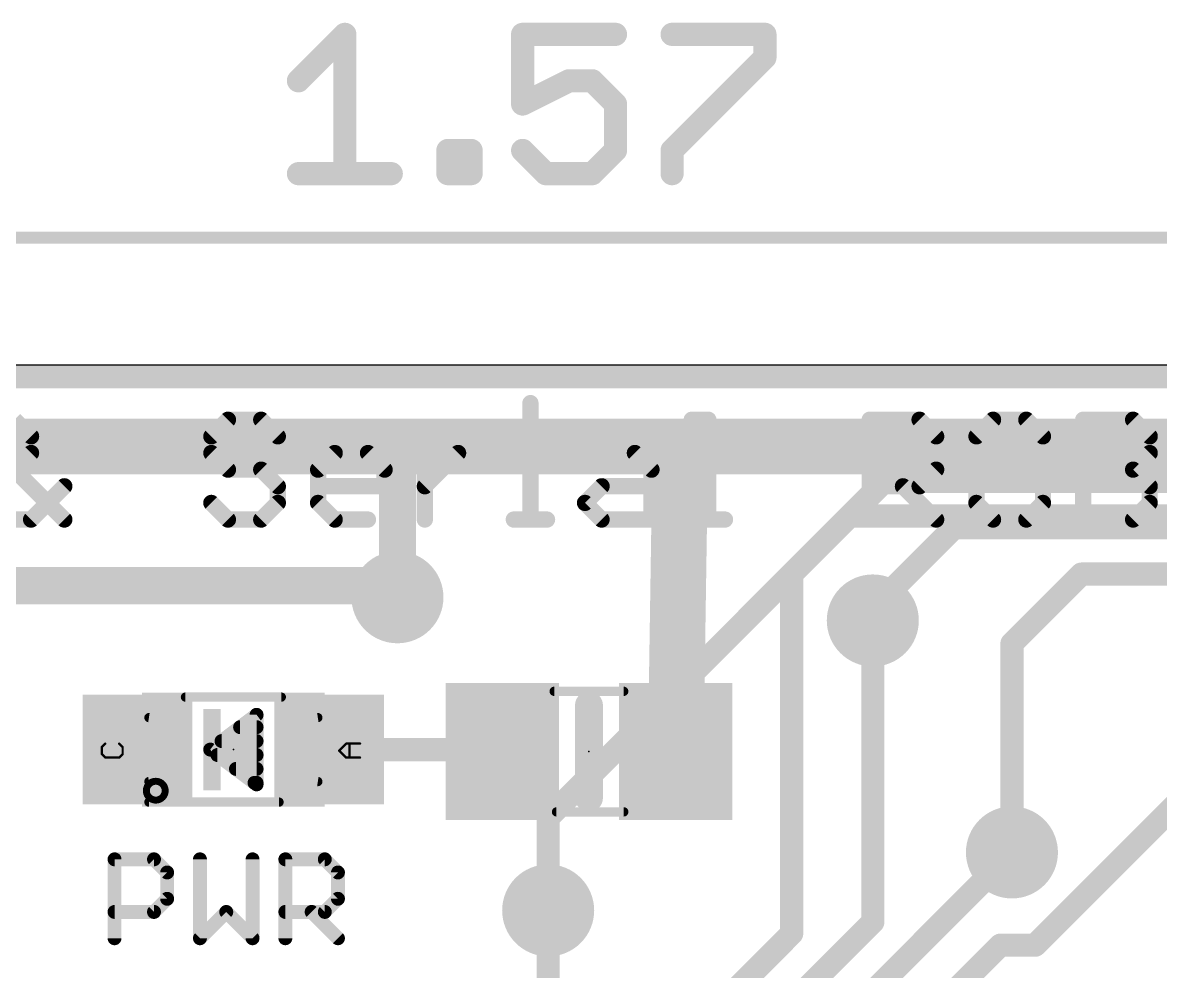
# Model space of a CAD drawing. Extents: x -14.2 to 67.7, y -5.3 to 32.7.
# Drawn here: x 14.56 to 27.02, y 22.32 to 32.71 of the extents above; entities that cross this region are included whole.
import ezdxf

# ---------------------------------------------------------------- set-up
doc = ezdxf.new("R2010")
doc.units = 0
for name, color, linetype in [('1', 12, 'CONTINUOUS'), ('16', 132, 'CONTINUOUS'), ('18', 110, 'CONTINUOUS'), ('20', 53, 'CONTINUOUS'), ('21', 53, 'CONTINUOUS'), ('23', 53, 'CONTINUOUS'), ('47', 253, 'CONTINUOUS'), ('51', 253, 'CONTINUOUS')]:
    doc.layers.add(name, color=color, linetype=linetype)

# ---------------------------------------------------------------- blocks, each defined once
blk = doc.blocks.new('RECT')
blk.add_solid([(-0.5, -0.5), (0.5, -0.5), (-0.5, 0.5), (0.5, 0.5)])
blk = doc.blocks.new('ROUNDV')
at = {"const_width": 0.5}
blk.add_lwpolyline([(0, -0.25, 1), (0, 0.25, 1), (0, -0.25)], format="xyb", dxfattribs=at)

msp = doc.modelspace()

# ---------------------------------------------------------------- linework, layer by layer
at = {"layer": '1'}
for points, const_width in [([(-0.127, 28.829), (53.721, 28.829)], 0.254), ([(18.669, 28.067), (13.843, 28.067)], 0.6096), ([(18.669, 28.067), (21.717, 28.067)], 0.6096), ([(21.717, 28.067), (50.165, 28.067)], 0.6096), ([(21.717, 28.067), (21.767, 28.017)], 0.6096), ([(21.767, 28.017), (21.717, 24.726)], 0.6096), ([(18.669, 26.416), (18.669, 28.067)], 0.4064), ([(22.987, 26.67), (23.622, 27.305)], 0.254), ([(23.622, 27.305), (30.607, 27.305)], 0.254), ([(22.987, 22.733), (22.987, 26.67)], 0.254), ([(23.876, 22.86), (23.876, 26.162)], 0.254), ([(25.654, 22.606), (28.448, 25.4)], 0.254), ([(17.922, 24.748), (19.745, 24.748)], 0.254), ([(19.745, 24.748), (19.817, 24.726)], 0.254), ([(23.4, 21.622), (25.4, 23.622)], 0.254), ([(20.32, 21.416), (20.32, 22.987)], 0.254), ([(22.6, 21.584), (23.876, 22.86)], 0.254), ([(21.336, 21.082), (22.987, 22.733)], 0.254), ([(24.2, 21.533), (25.273, 22.606)], 0.254), ([(25.273, 22.606), (25.654, 22.606)], 0.254)]:
    msp.add_lwpolyline(points, dxfattribs=dict(at, const_width=const_width))
for points, const_width in [([(18.669, 28.2194, 1), (18.669, 27.9146)], 0.3048), ([(18.669, 27.9146, 1), (18.669, 28.2194)], 0.3048), ([(21.8248, 28.1748, 1), (21.6092, 27.9592)], 0.3048), ([(21.717, 28.2194, 1), (21.717, 27.9146)], 0.3048), ([(21.9194, 28.0147, 1), (21.6146, 28.0193)], 0.3048), ([(21.717, 27.9146, 1), (21.717, 28.2194)], 0.3048), ([(18.7706, 28.067, 1), (18.5674, 28.067)], 0.2032), ([(21.6592, 27.9092, 1), (21.8748, 28.1248)], 0.3048), ([(23.622, 27.3685, 1), (23.622, 27.2415)], 0.127), ([(23.6669, 27.2601, 1), (23.5771, 27.3499)], 0.127), ([(23.0505, 26.67, 1), (22.9235, 26.67)], 0.127), ([(22.9421, 26.7149, 1), (23.0319, 26.6251)], 0.127), ([(18.5674, 26.416, 1), (18.7706, 26.416)], 0.2032), ([(23.9395, 26.162, 1), (23.8125, 26.162)], 0.127), ([(17.922, 24.8115, 1), (17.922, 24.6845)], 0.127), ([(19.7636, 24.8087, 1), (19.7264, 24.6873)], 0.127), ([(19.745, 24.6845, 1), (19.745, 24.8115)], 0.127), ([(19.7984, 24.6653, 1), (19.8356, 24.7867)], 0.127), ([(21.5646, 24.7283, 1), (21.8694, 24.7237)], 0.3048), ([(25.4449, 23.5771, 1), (25.3551, 23.6669)], 0.127), ([(20.3835, 22.987, 1), (20.2565, 22.987)], 0.127), ([(23.9209, 22.8151, 1), (23.8311, 22.9049)], 0.127), ([(23.0319, 22.6881, 1), (22.9421, 22.7779)], 0.127), ([(23.8125, 22.86, 1), (23.9395, 22.86)], 0.127), ([(22.9235, 22.733, 1), (23.0505, 22.733)], 0.127), ([(25.273, 22.6695, 1), (25.273, 22.5425)], 0.127), ([(25.3179, 22.5611, 1), (25.2281, 22.6509)], 0.127), ([(25.6091, 22.6509, 1), (25.6989, 22.5611)], 0.127), ([(25.654, 22.5425, 1), (25.654, 22.6695)], 0.127)]:
    msp.add_lwpolyline(points, format="xyb", dxfattribs=dict(at, const_width=const_width))
at = {"layer": '16'}
for points, const_width in [([(-0.254, 28.829), (53.594, 28.829)], 0.254), ([(20.32, 24.003), (24.003, 27.686)], 0.254), ([(24.003, 27.686), (47.879, 27.686)], 0.254), ([(23.876, 26.289), (24.765, 27.178)], 0.254), ([(24.765, 27.178), (43.18, 27.178)], 0.254), ([(25.4, 25.908), (26.162, 26.67)], 0.254), ([(26.162, 26.67), (36.957, 26.67)], 0.254), ([(10.033, 26.543), (18.542, 26.543)], 0.4064), ([(18.542, 26.543), (18.669, 26.416)], 0.4064), ([(23.876, 26.162), (23.876, 26.289)], 0.254), ([(25.4, 23.622), (25.4, 25.908)], 0.254), ([(20.32, 22.987), (20.32, 24.003)], 0.254)]:
    msp.add_lwpolyline(points, dxfattribs=dict(at, const_width=const_width))
for points, const_width in [([(24.003, 27.7495, 1), (24.003, 27.6225)], 0.127), ([(24.0479, 27.6411, 1), (23.9581, 27.7309)], 0.127), ([(24.765, 27.2415, 1), (24.765, 27.1145)], 0.127), ([(24.8099, 27.1331, 1), (24.7201, 27.2229)], 0.127), ([(26.162, 26.7335, 1), (26.162, 26.6065)], 0.127), ([(26.2069, 26.6251, 1), (26.1171, 26.7149)], 0.127), ([(18.6138, 26.6148, 1), (18.4702, 26.4712)], 0.2032), ([(18.542, 26.4414, 1), (18.542, 26.6446)], 0.2032), ([(18.5972, 26.3442, 1), (18.7408, 26.4878)], 0.2032), ([(23.9395, 26.289, 1), (23.8125, 26.289)], 0.127), ([(23.8311, 26.3339, 1), (23.9209, 26.2441)], 0.127), ([(23.8125, 26.162, 1), (23.9395, 26.162)], 0.127), ([(25.4635, 25.908, 1), (25.3365, 25.908)], 0.127), ([(25.3551, 25.9529, 1), (25.4449, 25.8631)], 0.127), ([(20.3835, 24.003, 1), (20.2565, 24.003)], 0.127), ([(20.2751, 24.0479, 1), (20.3649, 23.9581)], 0.127), ([(25.3365, 23.622, 1), (25.4635, 23.622)], 0.127), ([(20.2565, 22.987, 1), (20.3835, 22.987)], 0.127)]:
    msp.add_lwpolyline(points, format="xyb", dxfattribs=dict(at, const_width=const_width))
at = {"layer": '20'}
msp.add_line((53.848, 28.956), (0, 28.956), dxfattribs=at)
at = {"layer": '21'}
for points, const_width in [([(20.1702, 28.5422, 1), (20.0813, 28.5422)], 0.0889), ([(16.8125, 28.4045, 1), (16.8125, 28.3156)], 0.0889), ([(16.8439, 28.3286, 1), (16.781, 28.3915)], 0.0889), ([(17.2083, 28.3915, 1), (17.1454, 28.3286)], 0.0889), ([(17.1768, 28.3156, 1), (17.1768, 28.4045)], 0.0889), ([(21.8926, 28.4045, 1), (21.8926, 28.3156)], 0.0889), ([(22.1192, 28.36, 1), (22.0303, 28.36)], 0.0889), ([(22.0748, 28.3156, 1), (22.0748, 28.4045)], 0.0889), ([(23.886, 28.36, 1), (23.7971, 28.36)], 0.0889), ([(23.8416, 28.4045, 1), (23.8416, 28.3156)], 0.0889), ([(24.4196, 28.3915, 1), (24.3567, 28.3286)], 0.0889), ([(24.3881, 28.3156, 1), (24.3881, 28.4045)], 0.0889), ([(25.1931, 28.4045, 1), (25.1931, 28.3156)], 0.0889), ([(25.2246, 28.3286, 1), (25.1617, 28.3915)], 0.0889), ([(25.589, 28.3915, 1), (25.5261, 28.3286)], 0.0889), ([(25.5575, 28.3156, 1), (25.5575, 28.4045)], 0.0889), ([(26.2248, 28.36, 1), (26.1359, 28.36)], 0.0889), ([(26.1804, 28.4045, 1), (26.1804, 28.3156)], 0.0889), ([(26.7583, 28.3915, 1), (26.6955, 28.3286)], 0.0889), ([(26.7269, 28.3156, 1), (26.7269, 28.4045)], 0.0889), ([(20.0813, 28.36, 1), (20.1702, 28.36)], 0.0889), ([(14.7003, 28.1778, 1), (14.6114, 28.1778)], 0.0889), ([(14.6244, 28.1464, 1), (14.6873, 28.2093)], 0.0889), ([(16.6747, 28.1778, 1), (16.5858, 28.1778)], 0.0889), ([(16.5989, 28.2093, 1), (16.6617, 28.1464)], 0.0889), ([(17.3276, 28.1464, 1), (17.3905, 28.2093)], 0.0889), ([(24.6148, 28.1778, 1), (24.5259, 28.1778)], 0.0889), ([(24.5389, 28.1464, 1), (24.6017, 28.2093)], 0.0889), ([(24.9795, 28.2093, 1), (25.0424, 28.1464)], 0.0889), ([(25.0554, 28.1778, 1), (24.9665, 28.1778)], 0.0889), ([(25.7083, 28.1464, 1), (25.7711, 28.2093)], 0.0889), ([(26.9536, 28.1778, 1), (26.8647, 28.1778)], 0.0889), ([(26.8777, 28.1464, 1), (26.9405, 28.2093)], 0.0889), ([(14.6114, 27.9957, 1), (14.7003, 27.9957)], 0.0889), ([(14.6873, 27.9642, 1), (14.6244, 28.0271)], 0.0889), ([(16.5858, 27.9957, 1), (16.6747, 27.9957)], 0.0889), ([(16.6617, 28.0271, 1), (16.5989, 27.9642)], 0.0889), ([(17.9819, 28.0401, 1), (17.9819, 27.9512)], 0.0889), ([(18.0133, 27.9642, 1), (17.9504, 28.0271)], 0.0889), ([(18.3777, 28.0271, 1), (18.3148, 27.9642)], 0.0889), ([(18.3462, 27.9512, 1), (18.3462, 28.0401)], 0.0889), ([(19.0135, 27.9957, 1), (18.9246, 27.9957)], 0.0889), ([(19.3335, 28.0401, 1), (19.3335, 27.9512)], 0.0889), ([(19.3649, 27.9642, 1), (19.302, 28.0271)], 0.0889), ([(19.5156, 27.9512, 1), (19.5156, 28.0401)], 0.0889), ([(19.9436, 28.0401, 1), (19.9436, 27.9512)], 0.0889), ([(20.1702, 27.9957, 1), (20.0813, 27.9957)], 0.0889), ([(20.1258, 27.9512, 1), (20.1258, 28.0401)], 0.0889), ([(20.9054, 28.0401, 1), (20.9054, 27.9512)], 0.0889), ([(21.3012, 28.0271, 1), (21.2383, 27.9642)], 0.0889), ([(21.2697, 27.9512, 1), (21.2697, 28.0401)], 0.0889), ([(26.8647, 27.9957, 1), (26.9536, 27.9957)], 0.0889), ([(26.9405, 27.9642, 1), (26.8777, 28.0271)], 0.0889), ([(16.8125, 27.8579, 1), (16.8125, 27.769)], 0.0889), ([(16.781, 27.782, 1), (16.8439, 27.8449)], 0.0889), ([(17.2083, 27.8449, 1), (17.1454, 27.782)], 0.0889), ([(17.1768, 27.769, 1), (17.1768, 27.8579)], 0.0889), ([(17.8441, 27.8135, 1), (17.7552, 27.8135)], 0.0889), ([(17.7682, 27.8449, 1), (17.8311, 27.782)], 0.0889), ([(18.5729, 27.8135, 1), (18.484, 27.8135)], 0.0889), ([(18.497, 27.782, 1), (18.5599, 27.8449)], 0.0889), ([(21.4964, 27.8135, 1), (21.4075, 27.8135)], 0.0889), ([(21.4205, 27.782, 1), (21.4834, 27.8449)], 0.0889), ([(24.5259, 27.8135, 1), (24.6148, 27.8135)], 0.0889), ([(24.6017, 27.782, 1), (24.5389, 27.8449)], 0.0889), ([(25.3753, 27.8579, 1), (25.3753, 27.769)], 0.0889), ([(25.7842, 27.8135, 1), (25.6953, 27.8135)], 0.0889), ([(25.7397, 27.769, 1), (25.7397, 27.8579)], 0.0889), ([(26.1804, 27.8579, 1), (26.1804, 27.769)], 0.0889), ([(26.7583, 27.8449, 1), (26.6955, 27.782)], 0.0889), ([(26.6955, 27.8449, 1), (26.7583, 27.782)], 0.0889), ([(26.7269, 27.769, 1), (26.7269, 27.8579)], 0.0889), ([(15.0517, 27.5998, 1), (14.9888, 27.6627)], 0.0889), ([(17.4035, 27.6313, 1), (17.3146, 27.6313)], 0.0889), ([(17.3276, 27.5998, 1), (17.3905, 27.6627)], 0.0889), ([(17.7997, 27.6757, 1), (17.7997, 27.5868)], 0.0889), ([(18.484, 27.6313, 1), (18.5729, 27.6313)], 0.0889), ([(18.5284, 27.5868, 1), (18.5284, 27.6757)], 0.0889), ([(18.9376, 27.6627, 1), (19.0005, 27.5998)], 0.0889), ([(20.9054, 27.6757, 1), (20.9054, 27.5868)], 0.0889), ([(20.9368, 27.5998, 1), (20.8739, 27.6627)], 0.0889), ([(21.4519, 27.5868, 1), (21.4519, 27.6757)], 0.0889), ([(23.8416, 27.6757, 1), (23.8416, 27.5868)], 0.0889), ([(24.2374, 27.6627, 1), (24.1745, 27.5998)], 0.0889), ([(24.3567, 27.6627, 1), (24.4196, 27.5998)], 0.0889), ([(24.3881, 27.5868, 1), (24.3881, 27.6757)], 0.0889), ([(26.9536, 27.6313, 1), (26.8647, 27.6313)], 0.0889), ([(26.8777, 27.5998, 1), (26.9405, 27.6627)], 0.0889), ([(16.6617, 27.4805, 1), (16.5989, 27.4177)], 0.0889), ([(17.3905, 27.4177, 1), (17.3276, 27.4805)], 0.0889), ([(17.8311, 27.4805, 1), (17.7682, 27.4177)], 0.0889), ([(20.7546, 27.4805, 1), (20.6917, 27.4177)], 0.0889), ([(25.0424, 27.4805, 1), (24.9795, 27.4177)], 0.0889), ([(25.7711, 27.4177, 1), (25.7083, 27.4805)], 0.0889), ([(26.9405, 27.4177, 1), (26.8777, 27.4805)], 0.0889), ([(17.3146, 27.4491, 1), (17.4035, 27.4491)], 0.0889), ([(17.7552, 27.4491, 1), (17.8441, 27.4491)], 0.0889), ([(20.6917, 27.4805, 1), (20.7546, 27.4177)], 0.0889), ([(24.9665, 27.4491, 1), (25.0554, 27.4491)], 0.0889), ([(25.6953, 27.4491, 1), (25.7842, 27.4491)], 0.0889), ([(26.8647, 27.4491, 1), (26.9536, 27.4491)], 0.0889), ([(14.6244, 27.2983, 1), (14.6873, 27.2355)], 0.0889), ([(14.6559, 27.2224, 1), (14.6559, 27.3114)], 0.0889), ([(14.9888, 27.2355, 1), (15.0517, 27.2983)], 0.0889), ([(16.8125, 27.3114, 1), (16.8125, 27.2224)], 0.0889), ([(16.781, 27.2355, 1), (16.8439, 27.2983)], 0.0889), ([(17.1454, 27.2983, 1), (17.2083, 27.2355)], 0.0889), ([(17.1768, 27.2224, 1), (17.1768, 27.3114)], 0.0889), ([(17.9819, 27.3114, 1), (17.9819, 27.2224)], 0.0889), ([(17.9504, 27.2355, 1), (18.0133, 27.2983)], 0.0889), ([(18.3462, 27.2224, 1), (18.3462, 27.3114)], 0.0889), ([(18.9246, 27.2669, 1), (19.0135, 27.2669)], 0.0889), ([(19.9436, 27.3114, 1), (19.9436, 27.2224)], 0.0889), ([(20.0813, 27.2669, 1), (20.1702, 27.2669)], 0.0889), ([(20.3079, 27.2224, 1), (20.3079, 27.3114)], 0.0889), ([(20.9054, 27.3114, 1), (20.9054, 27.2224)], 0.0889), ([(20.8739, 27.2355, 1), (20.9368, 27.2983)], 0.0889), ([(21.4075, 27.2669, 1), (21.4964, 27.2669)], 0.0889), ([(21.4519, 27.2224, 1), (21.4519, 27.3114)], 0.0889), ([(21.8926, 27.3114, 1), (21.8926, 27.2224)], 0.0889), ([(22.0303, 27.2669, 1), (22.1192, 27.2669)], 0.0889), ([(22.2569, 27.2224, 1), (22.2569, 27.3114)], 0.0889), ([(23.7971, 27.2669, 1), (23.886, 27.2669)], 0.0889), ([(24.5389, 27.2355, 1), (24.6017, 27.2983)], 0.0889), ([(25.1931, 27.3114, 1), (25.1931, 27.2224)], 0.0889), ([(25.1617, 27.2355, 1), (25.2246, 27.2983)], 0.0889), ([(25.5261, 27.2983, 1), (25.589, 27.2355)], 0.0889), ([(25.5575, 27.2224, 1), (25.5575, 27.3114)], 0.0889), ([(26.1804, 27.3114, 1), (26.1804, 27.2224)], 0.0889), ([(26.1359, 27.2669, 1), (26.2248, 27.2669)], 0.0889), ([(26.6955, 27.2983, 1), (26.7583, 27.2355)], 0.0889), ([(26.7269, 27.2224, 1), (26.7269, 27.3114)], 0.0889), ([(20.8432, 25.234, 1), (20.6908, 25.234)], 0.1524), ([(17.1641, 25.129, 1), (17.0879, 25.129)], 0.0762), ([(17.1489, 25.0985, 1), (17.1031, 25.1595)], 0.0762), ([(16.9455, 25.0317, 1), (16.9455, 24.9555)], 0.0762), ([(17.126, 24.9555, 1), (17.126, 25.0317)], 0.0762), ([(16.6409, 24.7785, 1), (16.5951, 24.7175)], 0.0762), ([(16.5951, 24.7785, 1), (16.6409, 24.7175)], 0.0762), ([(16.7423, 24.8793, 1), (16.7423, 24.8031)], 0.0762), ([(17.126, 24.8031, 1), (17.126, 24.8793)], 0.0762), ([(16.6969, 24.7269, 1), (16.6969, 24.6507)], 0.0762), ([(17.126, 24.6507, 1), (17.126, 24.7269)], 0.0762), ([(16.9001, 24.5745, 1), (16.9001, 24.4983)], 0.0762), ([(17.126, 24.4983, 1), (17.126, 24.5745)], 0.0762), ([(17.1033, 24.4221, 1), (17.1033, 24.3459)], 0.0762), ([(17.1031, 24.3365, 1), (17.1489, 24.3975)], 0.0762), ([(17.126, 24.3459, 1), (17.126, 24.4221)], 0.0762), ([(17.0879, 24.367, 1), (17.1641, 24.367)], 0.0762), ([(20.6908, 24.218, 1), (20.8432, 24.218)], 0.1524), ([(15.6083, 23.5465, 1), (15.5321, 23.5465)], 0.0762), ([(15.5702, 23.5846, 1), (15.5702, 23.5084)], 0.0762), ([(16.0293, 23.5735, 1), (15.9754, 23.5196)], 0.0762), ([(16.0024, 23.5084, 1), (16.0024, 23.5846)], 0.0762), ([(16.5438, 23.5465, 1), (16.4676, 23.5465)], 0.0762), ([(17.12, 23.5465, 1), (17.0438, 23.5465)], 0.0762), ([(17.4793, 23.5465, 1), (17.4031, 23.5465)], 0.0762), ([(17.4412, 23.5846, 1), (17.4412, 23.5084)], 0.0762), ([(17.9003, 23.5735, 1), (17.8465, 23.5196)], 0.0762), ([(17.8734, 23.5084, 1), (17.8734, 23.5846)], 0.0762), ([(16.1845, 23.4025, 1), (16.1083, 23.4025)], 0.0762), ([(16.1195, 23.3755, 1), (16.1734, 23.4294)], 0.0762), ([(18.0556, 23.4025, 1), (17.9794, 23.4025)], 0.0762), ([(17.9905, 23.3755, 1), (18.0444, 23.4294)], 0.0762), ([(16.1734, 23.0874, 1), (16.1195, 23.1413)], 0.0762), ([(18.0444, 23.0874, 1), (17.9905, 23.1413)], 0.0762), ([(16.1083, 23.1144, 1), (16.1845, 23.1144)], 0.0762), ([(17.9794, 23.1144, 1), (18.0556, 23.1144)], 0.0762), ([(15.5702, 23.0084, 1), (15.5702, 22.9322)], 0.0762), ([(15.9754, 22.9973, 1), (16.0293, 22.9434)], 0.0762), ([(16.0024, 22.9322, 1), (16.0024, 23.0084)], 0.0762), ([(16.8208, 22.9973, 1), (16.7669, 22.9434)], 0.0762), ([(16.8208, 22.9434, 1), (16.7669, 22.9973)], 0.0762), ([(17.4412, 23.0084, 1), (17.4412, 22.9322)], 0.0762), ([(17.7563, 22.9973, 1), (17.7024, 22.9434)], 0.0762), ([(17.8465, 22.9973, 1), (17.9003, 22.9434)], 0.0762), ([(17.8734, 22.9322, 1), (17.8734, 23.0084)], 0.0762), ([(15.5321, 22.6822, 1), (15.6083, 22.6822)], 0.0762), ([(16.4676, 22.6822, 1), (16.5438, 22.6822)], 0.0762), ([(16.4788, 22.7091, 1), (16.5327, 22.6553)], 0.0762), ([(17.0438, 22.6822, 1), (17.12, 22.6822)], 0.0762), ([(17.055, 22.6553, 1), (17.1089, 22.7091)], 0.0762), ([(17.4031, 22.6822, 1), (17.4793, 22.6822)], 0.0762), ([(17.9905, 22.6553, 1), (18.0444, 22.7091)], 0.0762)]:
    msp.add_lwpolyline(points, format="xyb", dxfattribs=dict(at, const_width=const_width))
for points, const_width in [([(20.1258, 28.5422), (20.1258, 28.36)], 0.1778), ([(14.6559, 28.1778), (14.4737, 28.36)], 0.1778), ([(16.8125, 28.36), (16.6303, 28.1778)], 0.1778), ([(17.1768, 28.36), (16.8125, 28.36)], 0.1778), ([(17.359, 28.1778), (17.1768, 28.36)], 0.1778), ([(21.8926, 28.36), (22.0748, 28.36)], 0.1778), ([(22.0748, 28.36), (22.0748, 27.2669)], 0.1778), ([(23.8416, 27.2669), (23.8416, 28.36)], 0.1778), ([(23.8416, 28.36), (24.3881, 28.36)], 0.1778), ([(24.3881, 28.36), (24.5703, 28.1778)], 0.1778), ([(25.1931, 28.36), (25.011, 28.1778)], 0.1778), ([(25.5575, 28.36), (25.1931, 28.36)], 0.1778), ([(25.7397, 28.1778), (25.5575, 28.36)], 0.1778), ([(26.1804, 27.2669), (26.1804, 28.36)], 0.1778), ([(26.1804, 28.36), (26.7269, 28.36)], 0.1778), ([(26.7269, 28.36), (26.9091, 28.1778)], 0.1778), ([(14.6559, 27.9957), (14.6559, 28.1778)], 0.1778), ([(16.6303, 28.1778), (16.6303, 27.9957)], 0.1778), ([(24.5703, 28.1778), (24.5703, 27.8135)], 0.1778), ([(25.011, 28.1778), (25.011, 27.4491)], 0.1778), ([(26.9091, 28.1778), (26.9091, 27.9957)], 0.1778), ([(14.2915, 27.6313), (14.6559, 27.9957)], 0.1778), ([(14.2915, 27.9957), (15.0202, 27.2669)], 0.1778), ([(16.6303, 27.9957), (16.8125, 27.8135)], 0.1778), ([(17.7997, 27.8135), (17.9819, 27.9957)], 0.1778), ([(17.9819, 27.9957), (18.3462, 27.9957)], 0.1778), ([(18.3462, 27.9957), (18.5284, 27.8135)], 0.1778), ([(18.9691, 27.2669), (18.9691, 27.9957)], 0.1778), ([(18.9691, 27.6313), (19.3335, 27.9957)], 0.1778), ([(19.3335, 27.9957), (19.5156, 27.9957)], 0.1778), ([(19.9436, 27.9957), (20.1258, 27.9957)], 0.1778), ([(20.1258, 27.9957), (20.1258, 27.2669)], 0.1778), ([(20.9054, 27.9957), (21.2697, 27.9957)], 0.1778), ([(21.2697, 27.9957), (21.4519, 27.8135)], 0.1778), ([(26.9091, 27.9957), (26.7269, 27.8135)], 0.1778), ([(16.8125, 27.8135), (17.1768, 27.8135)], 0.1778), ([(17.1768, 27.8135), (17.359, 27.6313)], 0.1778), ([(17.7997, 27.4491), (17.7997, 27.8135)], 0.1778), ([(18.5284, 27.8135), (18.5284, 27.6313)], 0.1778), ([(21.4519, 27.8135), (21.4519, 27.2669)], 0.1778), ([(24.5703, 27.8135), (24.3881, 27.6313)], 0.1778), ([(25.7397, 27.8135), (25.3753, 27.8135)], 0.1778), ([(25.7397, 27.4491), (25.7397, 27.8135)], 0.1778), ([(26.1804, 27.8135), (26.7269, 27.8135)], 0.1778), ([(26.7269, 27.8135), (26.9091, 27.6313)], 0.1778), ([(15.0202, 27.6313), (14.6559, 27.2669)], 0.1778), ([(17.359, 27.6313), (17.359, 27.4491)], 0.1778), ([(18.5284, 27.6313), (17.7997, 27.6313)], 0.1778), ([(20.7232, 27.4491), (20.9054, 27.6313)], 0.1778), ([(20.9054, 27.6313), (21.4519, 27.6313)], 0.1778), ([(24.3881, 27.6313), (23.8416, 27.6313)], 0.1778), ([(24.2059, 27.6313), (24.5703, 27.2669)], 0.1778), ([(26.9091, 27.6313), (26.9091, 27.4491)], 0.1778), ([(16.8125, 27.2669), (16.6303, 27.4491)], 0.1778), ([(17.359, 27.4491), (17.1768, 27.2669)], 0.1778), ([(17.9819, 27.2669), (17.7997, 27.4491)], 0.1778), ([(20.9054, 27.2669), (20.7232, 27.4491)], 0.1778), ([(25.011, 27.4491), (25.1931, 27.2669)], 0.1778), ([(25.5575, 27.2669), (25.7397, 27.4491)], 0.1778), ([(26.9091, 27.4491), (26.7269, 27.2669)], 0.1778), ([(14.6559, 27.2669), (14.4737, 27.2669)], 0.1778), ([(17.1768, 27.2669), (16.8125, 27.2669)], 0.1778), ([(18.3462, 27.2669), (17.9819, 27.2669)], 0.1778), ([(19.9436, 27.2669), (20.3079, 27.2669)], 0.1778), ([(21.4519, 27.2669), (20.9054, 27.2669)], 0.1778), ([(21.8926, 27.2669), (22.2569, 27.2669)], 0.1778), ([(25.1931, 27.2669), (25.5575, 27.2669)], 0.1778), ([(26.7269, 27.2669), (26.1804, 27.2669)], 0.1778), ([(20.767, 25.234), (20.767, 24.218)], 0.3048), ([(17.126, 25.129), (16.618, 24.748)], 0.1524), ([(17.126, 24.367), (17.126, 25.129)], 0.1524), ([(16.9455, 24.9936), (17.126, 24.9936)], 0.1524), ([(16.618, 24.748), (17.126, 24.367)], 0.1524), ([(16.7423, 24.8412), (17.126, 24.8412)], 0.1524), ([(16.6969, 24.6888), (17.126, 24.6888)], 0.1524), ([(16.9001, 24.5364), (17.126, 24.5364)], 0.1524), ([(17.1033, 24.384), (17.126, 24.384)], 0.1524), ([(15.5702, 22.6822), (15.5702, 23.5465)], 0.1524), ([(15.5702, 23.5465), (16.0024, 23.5465)], 0.1524), ([(16.0024, 23.5465), (16.1464, 23.4025)], 0.1524), ([(16.5057, 23.5465), (16.5057, 22.6822)], 0.1524), ([(17.0819, 22.6822), (17.0819, 23.5465)], 0.1524), ([(17.4412, 22.6822), (17.4412, 23.5465)], 0.1524), ([(17.4412, 23.5465), (17.8734, 23.5465)], 0.1524), ([(17.8734, 23.5465), (18.0175, 23.4025)], 0.1524), ([(16.1464, 23.4025), (16.1464, 23.1144)], 0.1524), ([(18.0175, 23.4025), (18.0175, 23.1144)], 0.1524), ([(16.1464, 23.1144), (16.0024, 22.9703)], 0.1524), ([(18.0175, 23.1144), (17.8734, 22.9703)], 0.1524), ([(16.0024, 22.9703), (15.5702, 22.9703)], 0.1524), ([(16.5057, 22.6822), (16.7938, 22.9703)], 0.1524), ([(16.7938, 22.9703), (17.0819, 22.6822)], 0.1524), ([(17.8734, 22.9703), (17.4412, 22.9703)], 0.1524), ([(17.7294, 22.9703), (18.0175, 22.6822)], 0.1524)]:
    msp.add_lwpolyline(points, dxfattribs=dict(at, const_width=const_width))
at = {"layer": '23'}
for p in [(16.872, 24.748), (20.767, 24.726)]:
    msp.add_point(p, dxfattribs=at)
at = {"layer": '47'}
for points, const_width in [([(17.5846, 32.0714), (18.093, 32.5798)], 0.254), ([(18.093, 32.5798), (18.093, 31.0545)], 0.254), ([(21.0572, 32.5798), (20.0403, 32.5798)], 0.254), ([(20.0403, 32.5798), (20.0403, 31.8172)], 0.254), ([(21.6775, 32.5798), (22.6944, 32.5798)], 0.254), ([(22.6944, 32.5798), (22.6944, 32.3256)], 0.254), ([(22.6944, 32.3256), (21.6775, 31.3087)], 0.254), ([(20.0403, 31.8172), (20.5488, 32.0714)], 0.254), ([(20.5488, 32.0714), (20.803, 32.0714)], 0.254), ([(20.803, 32.0714), (21.0572, 31.8172)], 0.254), ([(21.0572, 31.8172), (21.0572, 31.3087)], 0.254), ([(19.2218, 31.0545), (19.2218, 31.3087)], 0.254), ([(19.2218, 31.3087), (19.476, 31.3087)], 0.254), ([(19.476, 31.3087), (19.476, 31.0545)], 0.254), ([(20.2946, 31.0545), (20.0403, 31.3087)], 0.254), ([(21.0572, 31.3087), (20.803, 31.0545)], 0.254), ([(21.6775, 31.3087), (21.6775, 31.0545)], 0.254), ([(17.5846, 31.0545), (18.6015, 31.0545)], 0.254), ([(19.476, 31.0545), (19.2218, 31.0545)], 0.254), ([(20.803, 31.0545), (20.2946, 31.0545)], 0.254), ([(0.065, 30.353), (39.813, 30.353)], 0.13)]:
    msp.add_lwpolyline(points, dxfattribs=dict(at, const_width=const_width))
at = {"layer": '47', "const_width": 0.127}
for points in [[(18.1565, 32.5798, 1), (18.0295, 32.5798)], [(18.1379, 32.5349, 1), (18.0481, 32.6247)], [(20.0403, 32.6433, 1), (20.0403, 32.5163)], [(20.1038, 32.5798, 1), (19.9768, 32.5798)], [(21.0572, 32.5163, 1), (21.0572, 32.6433)], [(21.6775, 32.6433, 1), (21.6775, 32.5163)], [(22.7579, 32.5798, 1), (22.6309, 32.5798)], [(22.6944, 32.5163, 1), (22.6944, 32.6433)], [(22.7393, 32.2807, 1), (22.6495, 32.3705)], [(22.6309, 32.3256, 1), (22.7579, 32.3256)], [(17.5397, 32.1163, 1), (17.6295, 32.0265)], [(20.5488, 32.1349, 1), (20.5488, 32.0079)], [(20.5772, 32.0146, 1), (20.5204, 32.1282)], [(20.8479, 32.1163, 1), (20.7581, 32.0265)], [(20.803, 32.0079, 1), (20.803, 32.1349)], [(20.0119, 31.8739, 1), (20.0687, 31.7604)], [(21.1207, 31.8172, 1), (20.9937, 31.8172)], [(21.0123, 31.7722, 1), (21.1021, 31.8621)], [(19.9768, 31.8172, 1), (20.1038, 31.8172)], [(19.2853, 31.3087, 1), (19.1583, 31.3087)], [(19.2218, 31.3722, 1), (19.2218, 31.2452)], [(19.5395, 31.3087, 1), (19.4125, 31.3087)], [(19.476, 31.2452, 1), (19.476, 31.3722)], [(20.0852, 31.3536, 1), (19.9954, 31.2638)], [(21.1021, 31.2638, 1), (21.0123, 31.3536)], [(21.741, 31.3087, 1), (21.614, 31.3087)], [(21.6326, 31.3536, 1), (21.7224, 31.2638)], [(20.9937, 31.3087, 1), (21.1207, 31.3087)], [(17.5846, 31.118, 1), (17.5846, 30.991)], [(18.6015, 30.991, 1), (18.6015, 31.118)], [(19.2218, 31.118, 1), (19.2218, 30.991)], [(19.476, 30.991, 1), (19.476, 31.118)], [(20.2946, 31.118, 1), (20.2946, 30.991)], [(20.2497, 31.0096, 1), (20.3395, 31.0994)], [(20.7581, 31.0994, 1), (20.8479, 31.0096)], [(20.803, 30.991, 1), (20.803, 31.118)], [(18.0295, 31.0545, 1), (18.1565, 31.0545)], [(19.1583, 31.0545, 1), (19.2853, 31.0545)], [(19.4125, 31.0545, 1), (19.5395, 31.0545)], [(21.614, 31.0545, 1), (21.741, 31.0545)]]:
    msp.add_lwpolyline(points, format="xyb", dxfattribs=at)
at = {"layer": '51'}
for points, const_width in [([(20.386, 25.386), (21.148, 25.386)], 0.1016), ([(16.347, 25.323), (17.397, 25.323)], 0.1016), ([(15.4686, 24.8132), (15.4305, 24.7751)], 0.0254), ([(15.6593, 24.7751), (15.6212, 24.8132)], 0.0254), ([(18.0305, 24.737), (18.1068, 24.8132)], 0.0254), ([(18.1068, 24.8132), (18.2593, 24.8132)], 0.0254), ([(18.1449, 24.6607), (18.1449, 24.8132)], 0.0254), ([(15.4305, 24.7751), (15.4305, 24.6988)], 0.0254), ([(15.4305, 24.6988), (15.4686, 24.6607)], 0.0254), ([(15.4686, 24.6607), (15.6212, 24.6607)], 0.0254), ([(15.6212, 24.6607), (15.6593, 24.6988)], 0.0254), ([(15.6593, 24.6988), (15.6593, 24.7751)], 0.0254), ([(18.1068, 24.6607), (18.0305, 24.737)], 0.0254), ([(18.2593, 24.6607), (18.1068, 24.6607)], 0.0254), ([(17.372, 24.173), (15.947, 24.173)], 0.1016), ([(20.411, 24.066), (21.148, 24.066)], 0.1016)]:
    msp.add_lwpolyline(points, dxfattribs=dict(at, const_width=const_width))
for points, const_width in [([(20.386, 25.4114, 1), (20.386, 25.3606)], 0.0508), ([(21.148, 25.3606, 1), (21.148, 25.4114)], 0.0508), ([(16.347, 25.3484, 1), (16.347, 25.2976)], 0.0508), ([(17.397, 25.2976, 1), (17.397, 25.3484)], 0.0508), ([(15.947, 24.398, 0.8571), (15.947, 25.098)], 0.1016), ([(15.9509, 25.1231, 1), (15.9431, 25.0729)], 0.0508), ([(17.797, 25.098, 0.8571), (17.797, 24.398)], 0.1016), ([(17.8009, 25.0729, 1), (17.7931, 25.1231)], 0.0508), ([(15.4731, 24.8087, 1), (15.4641, 24.8177)], 0.0127), ([(15.6257, 24.8177, 1), (15.6167, 24.8087)], 0.0127), ([(18.1068, 24.8196, 1), (18.1068, 24.8069)], 0.0127), ([(18.1113, 24.8087, 1), (18.1023, 24.8177)], 0.0127), ([(18.1513, 24.8132, 1), (18.1386, 24.8132)], 0.0127), ([(18.2593, 24.8069, 1), (18.2593, 24.8196)], 0.0127), ([(15.426, 24.7796, 1), (15.435, 24.7706)], 0.0127), ([(15.435, 24.7033, 1), (15.426, 24.6943)], 0.0127), ([(15.4369, 24.7751, 1), (15.4242, 24.7751)], 0.0127), ([(15.4242, 24.6988, 1), (15.4369, 24.6988)], 0.0127), ([(15.4686, 24.6671, 1), (15.4686, 24.6544)], 0.0127), ([(15.4641, 24.6562, 1), (15.4731, 24.6652)], 0.0127), ([(15.6167, 24.6652, 1), (15.6257, 24.6562)], 0.0127), ([(15.6212, 24.6544, 1), (15.6212, 24.6671)], 0.0127), ([(15.6656, 24.7751, 1), (15.653, 24.7751)], 0.0127), ([(15.653, 24.6988, 1), (15.6656, 24.6988)], 0.0127), ([(15.6548, 24.7706, 1), (15.6638, 24.7796)], 0.0127), ([(15.6638, 24.6943, 1), (15.6548, 24.7033)], 0.0127), ([(18.035, 24.7415, 1), (18.026, 24.7325)], 0.0127), ([(18.026, 24.7415, 1), (18.035, 24.7325)], 0.0127), ([(18.1068, 24.6671, 1), (18.1068, 24.6544)], 0.0127), ([(18.1023, 24.6562, 1), (18.1113, 24.6652)], 0.0127), ([(18.2593, 24.6544, 1), (18.2593, 24.6671)], 0.0127), ([(18.1386, 24.6607, 1), (18.1513, 24.6607)], 0.0127), ([(16.022, 24.195, 1), (16.022, 24.401, 1), (16.022, 24.195)], 0.0762), ([(15.9431, 24.4231, 1), (15.9509, 24.3729)], 0.0508), ([(17.7931, 24.3729, 1), (17.8009, 24.4231)], 0.0508), ([(15.947, 24.1984, 1), (15.947, 24.1476)], 0.0508), ([(17.372, 24.1476, 1), (17.372, 24.1984)], 0.0508), ([(20.411, 24.0914, 1), (20.411, 24.0406)], 0.0508), ([(21.148, 24.0406, 1), (21.148, 24.0914)], 0.0508)]:
    msp.add_lwpolyline(points, format="xyb", dxfattribs=dict(at, const_width=const_width))

# ---------------------------------------------------------------- block references
at = {"layer": '1', "xscale": 1.24, "yscale": 1.5}
for p in [(19.817, 24.726), (21.717, 24.726)]:
    msp.add_blockref('RECT', p, dxfattribs=at)
at = {"layer": '1', "xscale": 1.2, "yscale": 1.2, "rotation": 90}
for p in [(15.822, 24.748), (17.922, 24.748)]:
    msp.add_blockref('RECT', p, dxfattribs=at)
at = {"layer": '18', "xscale": 1.008, "yscale": 1.008}
for p in [(18.669, 26.416), (18.669, 26.416), (23.876, 26.162), (23.876, 26.162), (25.4, 23.622), (25.4, 23.622), (20.32, 22.987), (20.32, 22.987)]:
    msp.add_blockref('ROUNDV', p, dxfattribs=at)
at = {"layer": '21', "xscale": 0.889, "yscale": 0.1905, "rotation": 90}
msp.add_blockref('RECT', (16.6363, 24.748), dxfattribs=at)
at = {"layer": '51', "xscale": 0.7501, "yscale": 1.4501}
for p in [(20.0498, 24.7272), (21.4977, 24.7272)]:
    msp.add_blockref('RECT', p, dxfattribs=at)
at = {"layer": '51', "rotation": 90}
for p, xscale, yscale in [((16.122, 25.2105), 0.325, 0.5), ((17.622, 25.2105), 0.325, 0.5), ((16.247, 24.998), 0.15, 0.25), ((17.497, 24.998), 0.15, 0.25), ((16.2845, 24.748), 0.4, 0.175), ((17.4595, 24.748), 0.4, 0.175), ((16.247, 24.498), 0.15, 0.25), ((17.497, 24.498), 0.15, 0.25), ((15.9095, 24.2855), 0.325, 0.075), ((16.241, 24.298), 0.3, 0.262), ((17.622, 24.2855), 0.325, 0.5)]:
    msp.add_blockref('RECT', p, dxfattribs=dict(at, xscale=xscale, yscale=yscale))

doc.saveas('drawing.dxf')
